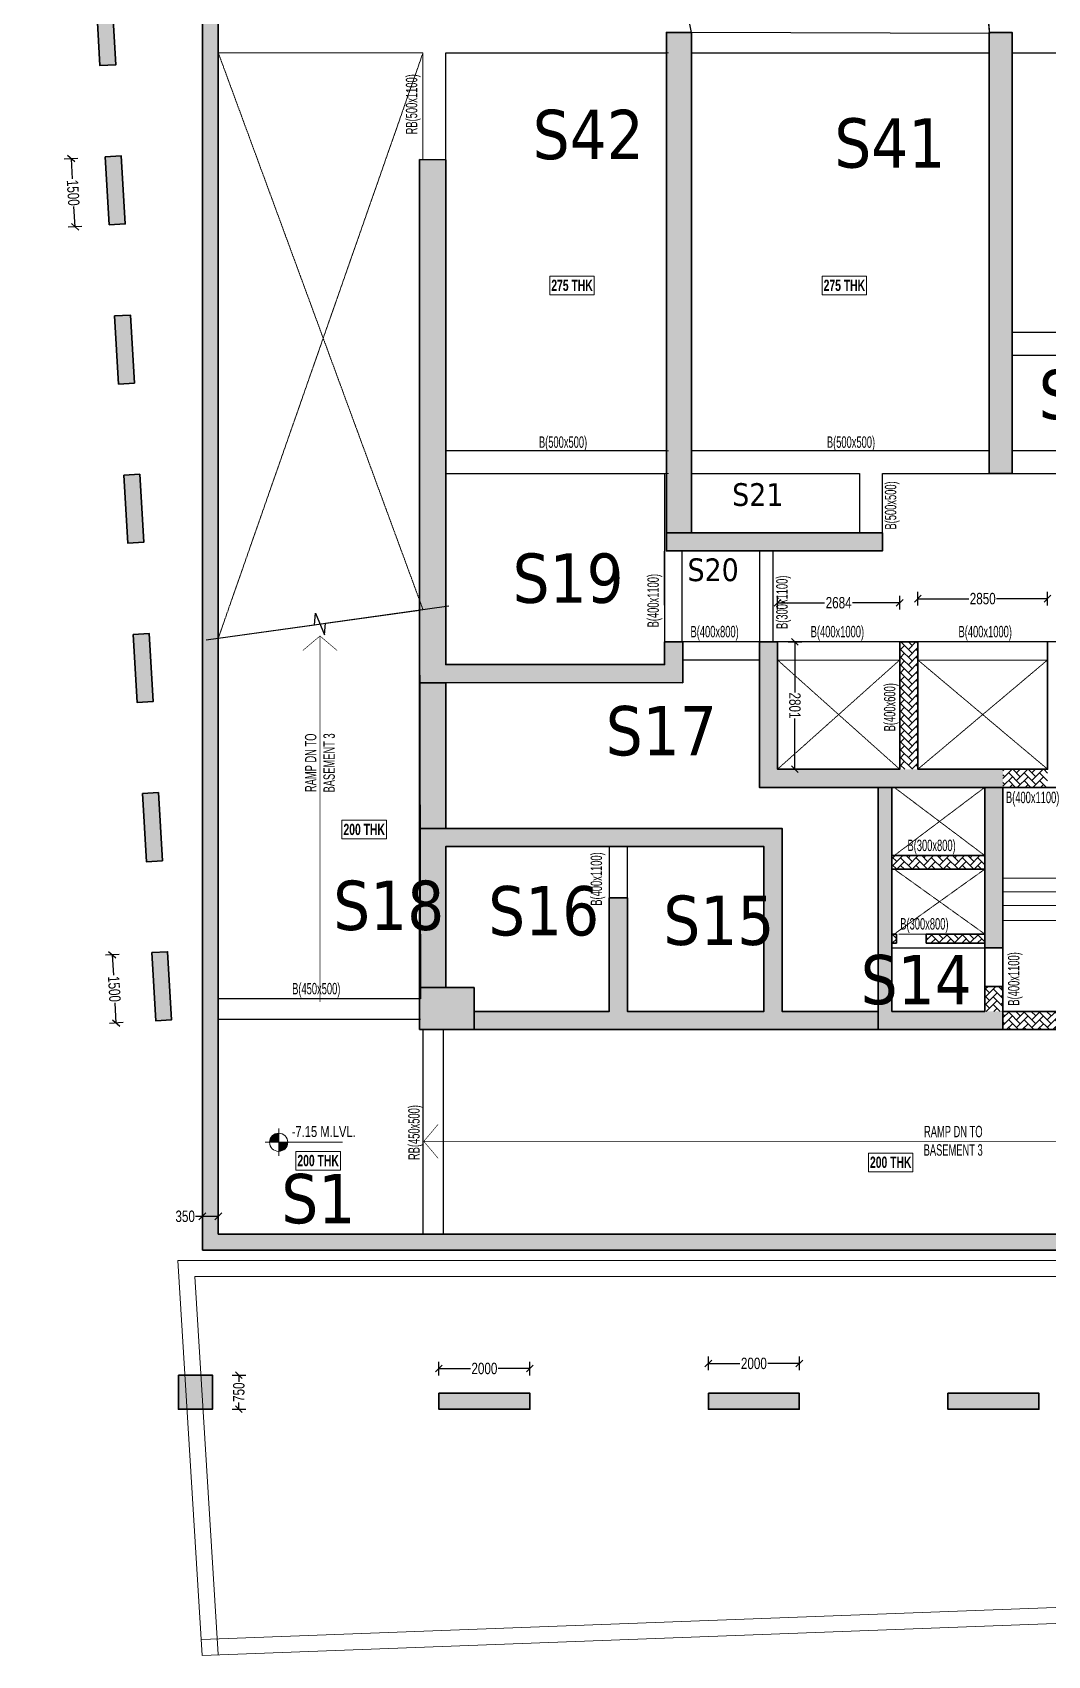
# Model space of a CAD drawing. Header units: millimetres. Extents: x -6 to 67277, y 15 to 62599.
# Drawn here: x -6 to 22309, y 15 to 35704 of the extents above; entities that cross this region are included whole.
import ezdxf

# ---------------------------------------------------------------- set-up
doc = ezdxf.new("R2010")
doc.units = ezdxf.units.MM
doc.linetypes.add('HIDDEN', pattern=[0.375, 0.25, -0.125])
doc.linetypes.add('HIDDEN2', pattern=[0.1875, 0.125, -0.0625])
for name, color, linetype, lineweight in [('A-ANNO-DIMS', 8, 'Continuous', 15), ('A-DETL-MISC', 35, 'Continuous', 15), ('A-FLOR-IDEN', 11, 'Continuous', 9), ('A-HIDD-ABVE', 8, 'HIDDEN', 20), ('A-HIDD-BELW', 8, 'HIDDEN2', 20), ('G-____-____-DIMS', 7, 'Continuous', 9), ('S-BEAM', 7, 'Continuous', 18), ('S-BEAM-IDEN', 2, 'Continuous', 9), ('S-COL HATCH', 9, 'Continuous', 0), ('S-COLS', 5, 'Continuous', 35)]:
    doc.layers.add(name, color=color, linetype=linetype, lineweight=lineweight)
doc.layers.add('changes', color=7, linetype='Continuous')
doc.styles.add('Dim.s & Anno.(Misc.)', font='ARIALN.TTF')
doc.styles.add('SOBHA', font='swisscl.ttf')
doc.styles.add('Swis721 LtCn BT', font='swisscl.ttf', dxfattribs={"width": 0.9, "height": 233.355162})
doc.styles.add('Swis721 LtCn BT_1', font='swisscl.ttf', dxfattribs={"height": 240})
doc.styles.add('Swis721 LtCn BT_B', font='', dxfattribs={"width": 0.9, "height": 246.918336})
doc.styles.get('Swis721 LtCn BT_B').set_extended_font_data('Swis721 LtCn BT', bold=True)
doc.dimstyles.new('A-GFC-100', dxfattribs={"dimscale": 100, "dimtxt": 1.75, "dimasz": 1.5, "dimexe": 1.5, "dimexo": 0, "dimgap": 1, "dimtad": 1, "dimdsep": 46, "dimtxsty": 'Dim.s & Anno.(Misc.)', "dimblk": 'ARCHTICK', "dimcen": 0, "dimdle": 1.5, "dimclrd": 256, "dimclre": 8, "dimclrt": 6, "dimazin": 2, "dimtfac": 1, "dimtix": 1, "dimtmove": 2, "dimatfit": 3, "dimfxl": 1, "dimtolj": 1, "dimlwd": -1, "dimlwe": 9, "dimarcsym": 0})
doc.dimstyles.new('S-100', dxfattribs={"dimscale": 100, "dimtxt": 2.5, "dimasz": 1.5, "dimexe": 1.5, "dimexo": 1.5, "dimgap": 0.1, "dimtad": 0, "dimdec": 0, "dimrnd": 0.0005, "dimzin": 0, "dimdsep": 46, "dimtxsty": 'SOBHA', "dimblk": 'OBLIQUE', "dimcen": 0.09, "dimclrd": 8, "dimclre": 8, "dimclrt": 6, "dimadec": 0, "dimazin": 0, "dimtfac": 1, "dimtdec": 0, "dimtofl": 0, "dimtmove": 0, "dimatfit": 3, "dimfxl": 1.5, "dimfxlon": 1, "dimtolj": 1, "dimtzin": 0, "dimlwd": -1, "dimlwe": -1, "dimarcsym": 0})
pattern_1 = [(45, (-31794446.85, 20735559.75), (0, 169.7056275), [360, -120]), (135, (-31794362, 20735644.6), (1e-14, 169.7056275), [360, -120])]

# ---------------------------------------------------------------- blocks, each defined once
blk = doc.blocks.new('_ARCHTICK')
at = {"color": 0, "linetype": 'ByBlock', "const_width": 0.15}
blk.add_lwpolyline([(-0.5, -0.5), (0.5, 0.5)], dxfattribs=at)
blk = doc.blocks.new('A$C31bf04c8')
at = {"layer": 'S-COL HATCH', "transparency": 33554687}
h = blk.add_hatch(color=256, dxfattribs=at)
h.dxf.hatch_style = 1
edge = h.paths.add_edge_path()
edge.add_line((-12645, -10575), (46760, -10575))
edge.add_line((46760, -10575), (50155, -10425))
edge.add_line((50155, -10425), (50155, 18362))
edge.add_arc((65983, 101151), 84288, 235.33184, 259.17631, ccw=False)
edge.add_arc((-8447, 268), 41200, 49.9962, 101.0852)
edge.add_line((-16368, 40699), (-15227, 21150))
edge.add_line((-15227, 21150), (-12645, 21150))
edge.add_line((-12645, 21150), (-12645, -10575))
edge = h.paths.add_edge_path(flags=16)
edge.add_line((-12295, -10225), (46752, -10225))
edge.add_line((46752, -10225), (49805, -10090))
edge.add_line((49805, -10090), (49805, 18073))
edge.add_arc((65983, 101151), 84638, 235.32076, 258.98032, ccw=False)
edge.add_arc((-8447, 268), 40850, 49.9733, 100.6568)
edge.add_line((-16001, 40413), (-14897, 21500))
edge.add_line((-14897, 21500), (-12295, 21500))
edge.add_line((-12295, 21500), (-12295, -10225))
h = blk.add_hatch(color=256, dxfattribs=at)
h.dxf.hatch_style = 1
h.paths.add_polyline_path([(-14983, 16966), (-14896, 15469), (-14547, 15489), (-14634, 16986)])
h = blk.add_hatch(color=256, dxfattribs=at)
h.dxf.hatch_style = 1
h.paths.add_polyline_path([(-14779, 13466), (-14692, 11969), (-14342, 11989), (-14430, 13486)])
h = blk.add_hatch(color=256, dxfattribs=at)
h.dxf.hatch_style = 1
h.paths.add_polyline_path([(-14575, 9966), (-14488, 8469), (-14138, 8489), (-14226, 9986)])
h = blk.add_hatch(color=256, dxfattribs=at)
h.dxf.hatch_style = 1
h.paths.add_polyline_path([(-14371, 6466), (-14283, 4969), (-13934, 4989), (-14021, 6486)])
h = blk.add_hatch(color=256, dxfattribs=at)
h.dxf.hatch_style = 1
h.paths.add_polyline_path([(-14166, 2964), (-14079, 1466), (-13730, 1486), (-13817, 2984)])
h = blk.add_hatch(color=256, dxfattribs=at)
h.dxf.hatch_style = 1
h.paths.add_polyline_path([(-13962, -536), (-13875, -2034), (-13525, -2014), (-13613, -516)])
h = blk.add_hatch(color=256, dxfattribs=at)
h.dxf.hatch_style = 1
h.paths.add_polyline_path([(-13758, -4034), (-13671, -5531), (-13321, -5511), (-13409, -4014)])
h = blk.add_hatch(color=256, dxfattribs=at)
h.dxf.hatch_style = 1
h.paths.add_polyline_path([(-5446, -14074), (-5446, -13724), (-7446, -13724), (-7446, -14074)])
h = blk.add_hatch(color=256, dxfattribs=at)
h.dxf.hatch_style = 1
h.paths.add_polyline_path([(478, -14074), (478, -13724), (-1522, -13724), (-1522, -14074)])
h = blk.add_hatch(color=256, dxfattribs=at)
h.dxf.hatch_style = 1
h.paths.add_polyline_path([(5745, -14074), (5745, -13724), (3745, -13724), (3745, -14074)])
at = {"layer": 'S-COLS', "elevation": 0}
blk.add_lwpolyline([(-12645, -10575), (46760, -10575), (50155, -10425), (50155, 18362, -0.104418), (18038, 31827, 0.226686), (-16368, 40699), (-15227, 21150), (-12645, 21150)], format="xyb", close=True, dxfattribs=at)
at = {"layer": 'S-COLS'}
blk.add_lwpolyline([(-12295, -10225), (46752, -10225), (49805, -10090), (49805, 18073, -0.103603), (17826, 31549, 0.224825), (-16001, 40413), (-14897, 21500), (-12295, 21500)], format="xyb", close=True, dxfattribs=at)
at = {"layer": 'S-COLS', "elevation": 0}
for points in [[(-14983, 16966), (-14634, 16986), (-14547, 15489), (-14896, 15469)], [(-14779, 13466), (-14430, 13486), (-14342, 11989), (-14692, 11969)], [(-14575, 9966), (-14226, 9986), (-14138, 8489), (-14488, 8469)], [(-14371, 6466), (-14021, 6486), (-13934, 4989), (-14283, 4969)], [(-14166, 2964), (-13817, 2984), (-13730, 1486), (-14079, 1466)], [(-13962, -536), (-13613, -516), (-13525, -2014), (-13875, -2034)], [(-13758, -4034), (-13409, -4014), (-13321, -5511), (-13671, -5531)], [(-7446, -13724), (-5446, -13724), (-5446, -14074), (-7446, -14074)], [(-1522, -13724), (478, -13724), (478, -14074), (-1522, -14074)], [(3745, -13724), (5745, -13724), (5745, -14074), (3745, -14074)]]:
    blk.add_lwpolyline(points, close=True, dxfattribs=at)
blk = doc.blocks.new('Spot Elevations - M_Spot Elevation - Target Filled-23738-FIRST FLOOR  FRAMING PLAN _NTA_')
at = {"layer": 'G-____-____-DIMS'}
h = blk.add_hatch(color=256, dxfattribs=at)
edge = h.paths.add_edge_path(flags=0)
edge.add_line((0, 0), (-2, 0))
edge.add_arc((0, 0), 2, 90, 180, ccw=False)
edge.add_line((0, 2), (0, 0))
h = blk.add_hatch(color=256, dxfattribs=at)
edge = h.paths.add_edge_path(flags=0)
edge.add_line((0, 0), (2, 0))
edge.add_arc((0, 0), 2, 270, 360, ccw=False)
edge.add_line((0, -2), (0, 0))
for p, q in [((-3, 0), (14, 0)), ((0, -3), (0, 3))]:
    blk.add_line(p, q, dxfattribs=at)
blk.add_circle((0, 0), 2, dxfattribs=at)
blk = doc.blocks.new('A$C0921b736')
at = {"layer": 'S-COL HATCH', "transparency": 33554687}
h = blk.add_hatch(color=256, dxfattribs=at)
h.dxf.hatch_style = 1
h.paths.add_polyline_path([(5425, 11675), (5425, 11275), (10175, 11275), (10175, 11675)])
h.paths.add_polyline_path([(5425, 11675), (5975, 11675), (5975, 22675), (5425, 22675)])
h = blk.add_hatch(color=256, dxfattribs=at)
h.dxf.hatch_style = 1
h.paths.add_polyline_path([(12525, 12975), (13025, 12975), (13025, 22675), (12525, 22675)])
h = blk.add_hatch(color=256, dxfattribs=at)
h.dxf.hatch_style = 1
h.paths.add_polyline_path([(5785, 8375), (5785, 9275), (5385, 9275), (5385, 8775), (575, 8775), (575, 19875), (0, 19879), (0, 8375)])
h = blk.add_hatch(color=256, dxfattribs=at)
h.dxf.hatch_style = 1
h.paths.add_polyline_path([(12825, 6075), (12825, 6475), (7871, 6475), (7871, 9275), (7471, 9275), (7471, 6075)])
at = {"layer": 'S-COL HATCH'}
h = blk.add_hatch(dxfattribs=at)
h.set_pattern_fill('AR-HBONE', color=256, scale=30)
h.set_pattern_definition(pattern_1)
h.paths.add_polyline_path([(10555, 6475), (10955, 6475), (10955, 9275), (10555, 9275)])
h = blk.add_hatch(dxfattribs=at)
h.set_pattern_fill('AR-HBONE', color=256, scale=30)
h.set_pattern_definition(pattern_1)
h.paths.add_polyline_path([(13805, 6475), (12825, 6475), (12825, 6075), (13805, 6075)])
at = {"layer": 'S-COL HATCH', "transparency": 33554687}
h = blk.add_hatch(color=256, dxfattribs=at)
h.dxf.hatch_style = 1
h.paths.add_polyline_path([(10385, 6075), (10085, 6075), (10085, 750), (10385, 750), (12825, 750), (12825, 1150), (10385, 1150), (10385, 2850), (10385, 2850), (10385, 2850)])
h = blk.add_hatch(color=256, dxfattribs=at)
h.dxf.hatch_style = 1
h.paths.add_polyline_path([(12825, 6075), (12425, 6075), (12425, 6075), (12425, 4575), (12425, 4575), (12425, 4275), (12425, 2550), (12825, 2550)])
h = blk.add_hatch(color=256, dxfattribs=at)
h.dxf.hatch_style = 1
h.paths.add_polyline_path([(7571, 4775), (7571, 1150), (4571, 1150), (4571, 3648), (4171, 3648), (4171, 1150), (1200, 1150), (1200, 750), (10085, 750), (10085, 1150), (7971, 1150), (7971, 5175), (0, 5175), (0, 1675), (575, 1675), (575, 4775)])
at = {"layer": 'S-COL HATCH'}
h = blk.add_hatch(dxfattribs=at)
h.set_pattern_fill('AR-HBONE', color=256, scale=30)
h.set_pattern_definition(pattern_1)
h.paths.add_polyline_path([(12425, 4575), (10385, 4575), (10385, 4275), (12425, 4275)])
h = blk.add_hatch(dxfattribs=at)
h.set_pattern_fill('AR-HBONE', color=256, scale=30)
h.set_pattern_definition(pattern_1)
h.paths.add_polyline_path([(10485, 2850), (10385, 2850), (10385, 2650), (10485, 2650)])
h = blk.add_hatch(dxfattribs=at)
h.set_pattern_fill('AR-HBONE', color=256, scale=30)
h.set_pattern_definition(pattern_1)
h.paths.add_polyline_path([(11135, 2850), (11135, 2650), (12425, 2650), (12425, 2850)])
at = {"layer": 'S-COL HATCH', "transparency": 33554687}
h = blk.add_hatch(color=256, dxfattribs=at)
h.dxf.hatch_style = 1
h.paths.add_polyline_path([(0, 1675), (0, 750), (1200, 750), (1200, 1675)])
at = {"layer": 'S-COL HATCH'}
h = blk.add_hatch(dxfattribs=at)
h.set_pattern_fill('AR-HBONE', color=256, scale=30)
h.set_pattern_definition(pattern_1)
h.paths.add_polyline_path([(12825, 1700), (12425, 1700), (12425, 1150), (12825, 1150)])
h = blk.add_hatch(dxfattribs=at)
h.set_pattern_fill('AR-HBONE', color=256, scale=30)
h.set_pattern_definition(pattern_1)
h.paths.add_polyline_path([(12825, 1150), (20425, 1150), (20425, 750), (12825, 750)])
at = {"layer": 'S-COLS'}
for p, q in [((12425, 2550), (12825, 2550)), ((12425, 1700), (12825, 1700))]:
    blk.add_line(p, q, dxfattribs=at)
for points in [[(5425, 11675), (5425, 22675), (5975, 22675), (5975, 11675), (5425, 11675)], [(18625, 6075), (7471, 6075), (7471, 9275), (7871, 9275), (7871, 6475), (10555, 6475), (10555, 9275)], [(10555, 9275), (10955, 9275)], [(10955, 9275), (10955, 6475), (13805, 6475), (13805, 9275)], [(10085, 6075), (10085, 750), (10385, 750)], [(10385, 1150), (10385, 6075)], [(12425, 6075), (12425, 1150)], [(12425, 750), (12825, 750), (12825, 6075)], [(0, 5175), (0, 1675), (575, 1675), (575, 4775), (7571, 4775), (7571, 1150), (4571, 1150), (4571, 3648), (4171, 3648), (4171, 1150), (1200, 1150), (1200, 750), (10085, 750)], [(10085, 1150), (7971, 1150), (7971, 5175), (25, 5175)], [(10485, 2850), (10385, 2850)], [(10385, 2650), (10485, 2650)], [(10485, 2650), (10485, 2850)], [(11135, 2850), (11135, 2650)], [(12425, 2850), (11135, 2850)], [(11135, 2650), (12425, 2650)], [(12425, 1150), (10385, 1150)], [(20425, 1150), (12825, 1150), (12825, 750), (23125, 750)], [(10385, 750), (12425, 750)]]:
    blk.add_lwpolyline(points, dxfattribs=at)
at = {"layer": 'S-COLS', "elevation": 0}
for points in [[(12525, 12975), (13025, 12975), (13025, 22675), (12525, 22675)], [(10175, 11675), (5425, 11675), (5425, 11275), (10175, 11275)], [(0, 750), (1200, 750), (1200, 1675), (0, 1675)]]:
    blk.add_lwpolyline(points, close=True, dxfattribs=at)
at = {"layer": 'S-COLS'}
for points in [[(0, 8379), (5785, 8375), (5785, 9275), (5385, 9275), (5385, 8775), (575, 8775), (575, 19875), (0, 19879)], [(12425, 4575), (10385, 4575), (10385, 4275), (12425, 4275)]]:
    blk.add_lwpolyline(points, close=True, dxfattribs=at)
blk = doc.blocks.new('_OBLIQUE')
at = {"color": 0, "linetype": 'ByBlock'}
blk.add_line((-0.5, -0.5), (0.5, 0.5), dxfattribs=at)
blk = doc.blocks.new('*D30')
at = {"layer": 'changes', "color": 8, "transparency": 16777216}
for p, q in [((3729, 9672), (3579, 9672)), ((3729, 9522), (3729, 9822)), ((4079, 9672), (3729, 9672)), ((4079, 9522), (4079, 9822))]:
    blk.add_line(p, q, dxfattribs=at)
at = {"layer": 'Defpoints', "color": 0, "transparency": 16777216}
for p in [(3729, 9672), (3729, 9280, 0), (4079, 9280)]:
    blk.add_point(p, dxfattribs=at)
at = {"layer": 'changes', "color": 8, "transparency": 16777216, "xscale": 150, "yscale": 150, "zscale": 150, "rotation": 180}
blk.add_blockref('_OBLIQUE', (3729, 9672), dxfattribs=at)
at = {"layer": 'changes', "color": 8, "transparency": 16777216, "xscale": 150, "yscale": 150, "zscale": 150}
blk.add_blockref('_OBLIQUE', (4079, 9672), dxfattribs=at)
at = {"layer": 'changes', "color": 6, "transparency": 16777216, "insert": (3351, 9672), "char_height": 250, "attachment_point": 5, "style": 'SOBHA'}
blk.add_mtext('\\A1;350', dxfattribs=at)
blk = doc.blocks.new('*D31')
at = {"layer": 'changes', "color": 8, "transparency": 16777216}
for p, q in [((16374, 23014), (16374, 23314)), ((19059, 23014), (19059, 23314)), ((16374, 23164), (17409, 23164)), ((19059, 23164), (18024, 23164))]:
    blk.add_line(p, q, dxfattribs=at)
at = {"layer": 'Defpoints', "color": 0, "transparency": 16777216}
for p in [(19059, 23164), (16374, 21905), (19059, 21905)]:
    blk.add_point(p, dxfattribs=at)
at = {"layer": 'changes', "color": 8, "transparency": 16777216, "xscale": 150, "yscale": 150, "zscale": 150, "rotation": 180}
blk.add_blockref('_OBLIQUE', (16374, 23164), dxfattribs=at)
at = {"layer": 'changes', "color": 8, "transparency": 16777216, "xscale": 150, "yscale": 150, "zscale": 150}
blk.add_blockref('_OBLIQUE', (19059, 23164), dxfattribs=at)
at = {"layer": 'changes', "color": 6, "transparency": 16777216, "insert": (17717, 23164), "char_height": 250, "attachment_point": 5, "style": 'SOBHA'}
blk.add_mtext('\\A1;2684', dxfattribs=at)
blk = doc.blocks.new('*D32')
at = {"layer": 'changes', "color": 8, "transparency": 16777216}
for p, q in [((19459, 23104), (19459, 23404)), ((19459, 23254), (20577, 23254)), ((22309, 23254), (21190, 23254)), ((22309, 23104), (22309, 23404))]:
    blk.add_line(p, q, dxfattribs=at)
at = {"layer": 'Defpoints', "color": 0, "transparency": 16777216}
for p in [(22309, 23254), (19459, 21905), (22309, 21905)]:
    blk.add_point(p, dxfattribs=at)
at = {"layer": 'changes', "color": 8, "transparency": 16777216, "xscale": 150, "yscale": 150, "zscale": 150, "rotation": 180}
blk.add_blockref('_OBLIQUE', (19459, 23254), dxfattribs=at)
at = {"layer": 'changes', "color": 8, "transparency": 16777216, "xscale": 150, "yscale": 150, "zscale": 150}
blk.add_blockref('_OBLIQUE', (22309, 23254), dxfattribs=at)
at = {"layer": 'changes', "color": 6, "transparency": 16777216, "insert": (20884, 23254), "char_height": 250, "attachment_point": 5, "style": 'SOBHA'}
blk.add_mtext('\\A1;2850', dxfattribs=at)
blk = doc.blocks.new('*D34')
at = {"layer": 'changes', "color": 8, "transparency": 16777216}
for p, q in [((16604, 22305), (16904, 22305)), ((16754, 22305), (16754, 21189)), ((16754, 19504), (16754, 20620)), ((16604, 19504), (16904, 19504))]:
    blk.add_line(p, q, dxfattribs=at)
at = {"layer": 'Defpoints', "color": 0, "transparency": 16777216}
for p in [(16374, 22305), (16754, 22305), (16374, 19504)]:
    blk.add_point(p, dxfattribs=at)
at = {"layer": 'changes', "color": 8, "transparency": 16777216, "xscale": 150, "yscale": 150, "zscale": 150}
for p, rotation in [((16754, 22305), 90.00008141731024), ((16754, 19504), 270.0000814173102)]:
    blk.add_blockref('_OBLIQUE', p, dxfattribs=dict(at, rotation=rotation))
at = {"layer": 'changes', "color": 6, "transparency": 16777216, "insert": (16754, 20905), "char_height": 250, "attachment_point": 5, "rotation": 270.0001, "style": 'SOBHA'}
blk.add_mtext('\\A1;2801', dxfattribs=at)
blk = doc.blocks.new('*D35')
at = {"layer": 'changes', "color": 8, "transparency": 16777216}
for p, q in [((4381, 6181), (4681, 6181)), ((4531, 6181), (4531, 6034)), ((4381, 5431), (4681, 5431)), ((4531, 5431), (4531, 5579))]:
    blk.add_line(p, q, dxfattribs=at)
at = {"layer": 'Defpoints', "color": 0, "transparency": 16777216}
for p in [(3952, 6181, 0), (3952, 5431, 0), (4531, 5431)]:
    blk.add_point(p, dxfattribs=at)
at = {"layer": 'changes', "color": 8, "transparency": 16777216, "xscale": 150, "yscale": 150, "zscale": 150}
for p, rotation in [((4531, 6181), 90), ((4531, 5431), 270)]:
    blk.add_blockref('_OBLIQUE', p, dxfattribs=dict(at, rotation=rotation))
at = {"layer": 'changes', "color": 6, "transparency": 16777216, "insert": (4531, 5806), "char_height": 250, "attachment_point": 5, "rotation": 90, "style": 'SOBHA'}
blk.add_mtext('\\A1;750', dxfattribs=at)
blk = doc.blocks.new('*D36')
at = {"layer": 'changes', "color": 8, "transparency": 16777216}
for p, q in [((8929, 6176), (8929, 6476)), ((10929, 6176), (10929, 6476)), ((8929, 6326), (9622, 6326)), ((10929, 6326), (10235, 6326))]:
    blk.add_line(p, q, dxfattribs=at)
at = {"layer": 'Defpoints', "color": 0, "transparency": 16777216}
for p in [(10929, 6326), (8929, 5781), (10929, 5781)]:
    blk.add_point(p, dxfattribs=at)
at = {"layer": 'changes', "color": 8, "transparency": 16777216, "xscale": 150, "yscale": 150, "zscale": 150, "rotation": 180}
blk.add_blockref('_OBLIQUE', (8929, 6326), dxfattribs=at)
at = {"layer": 'changes', "color": 8, "transparency": 16777216, "xscale": 150, "yscale": 150, "zscale": 150}
blk.add_blockref('_OBLIQUE', (10929, 6326), dxfattribs=at)
at = {"layer": 'changes', "color": 6, "transparency": 16777216, "insert": (9929, 6326), "char_height": 250, "attachment_point": 5, "style": 'SOBHA'}
blk.add_mtext('\\A1;2000', dxfattribs=at)
blk = doc.blocks.new('*D37')
at = {"layer": 'changes', "color": 8, "transparency": 16777216}
for p, q in [((14853, 6288), (14853, 6588)), ((14853, 6438), (15546, 6438)), ((16853, 6438), (16159, 6438)), ((16853, 6288), (16853, 6588))]:
    blk.add_line(p, q, dxfattribs=at)
at = {"layer": 'Defpoints', "color": 0, "transparency": 16777216}
for p in [(16853, 6438), (14853, 5781, 0), (16853, 5781, 0)]:
    blk.add_point(p, dxfattribs=at)
at = {"layer": 'changes', "color": 8, "transparency": 16777216, "xscale": 150, "yscale": 150, "zscale": 150, "rotation": 180}
blk.add_blockref('_OBLIQUE', (14853, 6438), dxfattribs=at)
at = {"layer": 'changes', "color": 8, "transparency": 16777216, "xscale": 150, "yscale": 150, "zscale": 150}
blk.add_blockref('_OBLIQUE', (16853, 6438), dxfattribs=at)
at = {"layer": 'changes', "color": 6, "transparency": 16777216, "insert": (15853, 6438), "char_height": 250, "attachment_point": 5, "style": 'SOBHA'}
blk.add_mtext('\\A1;2000', dxfattribs=at)
blk = doc.blocks.new('*D40')
at = {"layer": 'changes', "color": 8, "transparency": 16777216}
for p, q in [((1898, 15429), (1598, 15412)), ((1748, 15421), (1774, 14975)), ((1835, 13923), (1809, 14369)), ((1985, 13932), (1685, 13914))]:
    blk.add_line(p, q, dxfattribs=at)
at = {"layer": 'Defpoints', "color": 0, "transparency": 16777216}
for p in [(1748, 15421), (2616, 15471, 0), (2704, 13974, 0)]:
    blk.add_point(p, dxfattribs=at)
at = {"layer": 'changes', "color": 8, "transparency": 16777216, "xscale": 150, "yscale": 150, "zscale": 150}
for p, rotation in [((1748, 15421), 93.33900046714079), ((1835, 13923), 273.3390004671408)]:
    blk.add_blockref('_OBLIQUE', p, dxfattribs=dict(at, rotation=rotation))
at = {"layer": 'changes', "color": 6, "transparency": 16777216, "insert": (1792, 14672), "char_height": 250, "attachment_point": 5, "rotation": 273.339, "style": 'SOBHA'}
blk.add_mtext('\\A1;1500', dxfattribs=at)
blk = doc.blocks.new('*D41')
at = {"layer": 'changes', "color": 8, "transparency": 16777216}
for p, q in [((993, 32936), (694, 32919)), ((844, 32927), (870, 32482)), ((931, 31430), (905, 31875)), ((1081, 31439), (781, 31421))]:
    blk.add_line(p, q, dxfattribs=at)
at = {"layer": 'Defpoints', "color": 0, "transparency": 16777216}
for p in [(1595, 32971, 0), (931, 31430), (1683, 31474, 0)]:
    blk.add_point(p, dxfattribs=at)
at = {"layer": 'changes', "color": 8, "transparency": 16777216, "xscale": 150, "yscale": 150, "zscale": 150}
for p, rotation in [((844, 32927), 93.33900038658074), ((931, 31430), 273.3390003865807)]:
    blk.add_blockref('_OBLIQUE', p, dxfattribs=dict(at, rotation=rotation))
at = {"layer": 'changes', "color": 6, "transparency": 16777216, "insert": (887, 32179), "char_height": 250, "attachment_point": 5, "rotation": 273.339, "style": 'SOBHA'}
blk.add_mtext('\\A1;1500', dxfattribs=at)
blk = doc.blocks.new('A$C40398dd4')
at = {"layer": 'A-ANNO-DIMS', "ltscale": 500, "elevation": 0}
blk.add_lwpolyline([(5810, 1000), (6600, 1000), (6600, 1565)], dxfattribs=at)
at = {"layer": 'A-DETL-MISC'}
for p, q in [((2300, 4925), (2300, 2925)), ((2600, 4925), (2600, 2925)), ((2900, 4925), (2900, 2925)), ((3200, 4925), (3200, 2925)), ((3500, 4925), (3500, 2925)), ((3800, 4925), (3800, 2925)), ((4100, 4925), (4100, 2925)), ((4400, 4925), (4400, 2925)), ((4700, 4925), (4700, 2925)), ((5000, 4925), (5000, 2925)), ((5300, 4925), (5300, 2925)), ((2300, 0), (2300, 2000)), ((2600, 0), (2600, 2000)), ((2900, 0), (2900, 2000)), ((3200, 0), (3200, 2000)), ((3500, 0), (3500, 2000)), ((3800, 0), (3800, 2000)), ((4100, 0), (4100, 2000)), ((4400, 0), (4400, 2000)), ((4700, 0), (4700, 2000)), ((5000, 0), (5000, 2000)), ((5300, 0), (5300, 2000))]:
    blk.add_line(p, q, dxfattribs=at)
for points in [[(2000, 2925), (0, 2925)], [(5600, 2925), (7600, 2925)], [(2000, 2625), (0, 2625)], [(5600, 2625), (7600, 2625)], [(2000, 2325), (0, 2325)], [(5600, 2325), (7600, 2325)]]:
    blk.add_lwpolyline(points, dxfattribs=at)
blk.add_lwpolyline([(5600, 2925), (5600, 2000), (2000, 2000), (2000, 2925)], close=True, dxfattribs=at)
at = {"layer": 'A-DETL-MISC', "elevation": 0}
for points in [[(2000, 2000), (0, 2000)], [(5600, 2000), (7600, 2000)]]:
    blk.add_lwpolyline(points, dxfattribs=at)
at = {"layer": 'A-ANNO-DIMS', "ltscale": 500}
for points in [[(1688, 3925), (5510, 3925)], [(6600, 1565), (6600, 3126)], [(1988, 1000), (5810, 1000)]]:
    blk.add_leader(points, dimstyle='A-GFC-100', override={"dimasz": 2, "dimtad": 0, "dimfxl": 0.18, "dimarcsym": 1}, dxfattribs=at)

msp = doc.modelspace()

# ---------------------------------------------------------------- hatches: boundary and pattern name
at = {"layer": 'S-COL HATCH', "transparency": 33554687}
h = msp.add_hatch(color=256, dxfattribs=at)
h.dxf.hatch_style = 1
h.paths.add_polyline_path([(9078.7, 21404.1), (8503.7, 21404.1), (8503.7, 18204.1), (9078.7, 18204.1)])
h = msp.add_hatch(color=256, dxfattribs=at)
h.dxf.hatch_style = 1
h.paths.add_polyline_path([(3951.6, 5431.2), (3951.6, 6181.2), (3201.6, 6181.2), (3201.6, 5431.2)])

# ---------------------------------------------------------------- linework, layer by layer
at = {"elevation": 0}
msp.add_lwpolyline([(3809.9, 22348.4), (6190.6, 22681.3), (6217.9, 22937.6), (6410.9, 22459.7), (6438.2, 22716), (9148.5, 23095)], dxfattribs=at)
at = {"layer": 'A-FLOR-IDEN', "color": 8, "elevation": 0, "flags": 128}
for points in [[(11366.6, 30345.6), (11366.6, 29933.8), (12344.1, 29933.8), (12344.1, 30345.6)], [(17353.6, 30345.6), (17353.6, 29933.8), (18331.1, 29933.8), (18331.1, 30345.6)], [(7775.3, 18381.8), (7775.3, 17970), (6797.8, 17970), (6797.8, 18381.8)], [(6762.4, 11100.4), (6762.4, 10688.6), (5784.9, 10688.6), (5784.9, 11100.4)], [(19350.1, 11063.6), (19350.1, 10651.8), (18372.6, 10651.8), (18372.6, 11063.6)]]:
    msp.add_lwpolyline(points, close=True, dxfattribs=at)
at = {"layer": 'A-HIDD-ABVE', "linetype": 'HIDDEN'}
for p, q in [((4079.2, 35255.2, 0), (8578.7, 23015.3, 0)), ((4079.2, 22386.1, 0), (8578.7, 35255.2, 0)), ((16374.4, 21905.2, 0), (19058.7, 19505.2, 0)), ((16374.4, 19505.2, 0), (19058.7, 21905.2, 0)), ((19458.7, 21905.2, 0), (22308.7, 19505.2, 0)), ((19458.7, 19505.2, 0), (22308.7, 21905.2, 0)), ((18938.8, 19105.2, 0), (20928.7, 17605.3, 0)), ((18938.8, 17605.3, 0), (20928.7, 19105.2, 0)), ((18938.8, 17305.2, 0), (20928.7, 15880.1, 0)), ((18938.8, 15880, 0), (20928.7, 17305.2, 0))]:
    msp.add_line(p, q, dxfattribs=at)
at = {"layer": 'A-HIDD-BELW', "color": 4, "linetype": 'ByBlock', "ltscale": 500}
for p, q in [((43328.5, 8700.4, 0), (3189.2, 8700.4, 0)), ((3189.2, 8700.4, 0), (3726.4, 15.2, 0)), ((42978.5, 8350.4, 0), (3561.5, 8350.4, 0)), ((3561.5, 8350.4, 0), (4075.7, 36.8, 0)), ((3713.2, 365, 0), (29342.9, 1332.3, 0)), ((3726.4, 15.2, 0), (29409.2, 984.6, 0))]:
    msp.add_line(p, q, dxfattribs=at)
at = {"layer": 'changes', "color": 1, "elevation": 0}
for points in [[(13233.1, 41855.2), (20473.7, 41855.2), (21029.7, 35682.8), (14478.7, 35705.2)], [(9078.7, 35255.2), (13928.7, 35255.2), (13928.7, 26505.2), (9078.7, 26505.2)], [(14478.7, 35255.2), (21028.7, 35255.2), (21028.7, 26505.2), (14478.7, 26505.2)], [(21528.7, 35255.2), (28078.7, 35255.2), (28078.7, 27365.2), (26048.7, 27364.1), (26048.7, 26305.2), (24728.7, 26305.2), (24728.7, 29104.1), (21528.7, 29105.2)], [(21528.7, 28605.2), (24328.7, 28605.2), (24328.7, 26505.2), (21528.7, 26505.2)], [(9078.7, 26005.2), (13888.7, 26005.2), (13888.7, 21804.1), (9078.7, 21804.1)], [(14478.7, 26005.2), (18178.7, 26005.2), (18178.7, 24705.3), (14478.7, 24705.3)], [(18678.7, 26005.2), (26048.7, 26005.2), (26048.7, 24304.1), (31578.7, 24305.2), (31578.7, 22305.2), (16274.4, 22305.2), (16274.4, 24305.2), (18678.7, 24305.2)], [(14278.7, 24304.1), (15974.4, 24304.1), (15974.4, 22305.2), (14278.7, 22305.2)], [(4079.2, 22386.1), (8503.8, 23004.8), (8524.4, 14455.2), (4078.7, 14455.2)], [(16474.4, 14178.9), (18588.8, 14178.9), (18588.8, 19104.1), (15974.4, 19104.1), (15974.4, 21905.2), (14288.8, 21905.2), (14288.8, 21404.1), (9078.7, 21404.1), (9078.7, 18204.1), (16474.4, 18204.1)], [(9078.7, 17804.1), (12674.4, 17804.1), (12674.4, 14178.8), (9703.7, 14178.8), (9703.7, 14703.7), (9078.7, 14703.7)], [(13074.4, 17804.1), (16074.4, 17804.1), (16074.4, 14178.8), (13074.4, 14178.8)], [(18888.8, 15580), (20928.7, 15580), (20928.7, 14178.9), (18888.8, 14178.9)], [(4079.2, 14005.2), (8503.7, 14005.2), (8503.7, 13778.9), (8578.7, 13778.9), (8578.7, 9280), (4079.2, 9280)], [(9028.7, 13780), (31578.7, 13780), (31578.7, 9280), (9028.7, 9280)]]:
    msp.add_lwpolyline(points, close=True, dxfattribs=at)
at = {"layer": 'S-BEAM', "linetype": 'HIDDEN'}
for p, q in [((20473.7, 41855.2, 0), (21029.7, 35682.8, 0)), ((9078.7, 32905.2, 0), (9078.7, 35255.2, 0)), ((9078.7, 35255.2, 0), (13978.7, 35255.2, 0)), ((9848.7, 35255.2, 0), (10378.2, 35255.2, 0)), ((14478.7, 35255.2, 0), (21028.7, 35255.2, 0)), ((28078.7, 35255.2, 0), (21528.7, 35255.2, 0)), ((24378.7, 29105.2, 0), (21528.7, 29105.2, 0)), ((24378.7, 28605.2, 0), (21528.7, 28605.2, 0)), ((9078.7, 26505.2, 0), (13978.7, 26505.2, 0)), ((14478.7, 26505.2, 0), (21028.7, 26505.2, 0)), ((21528.7, 26505.2, 0), (24328.7, 26505.2, 0)), ((9078.7, 26005.2, 0), (13978.7, 26005.2, 0)), ((14478.7, 26005.2, 0), (18178.7, 26005.2, 0)), ((18178.7, 24705.3, 0), (18178.7, 26005.2, 0)), ((18678.7, 26005.2, 0), (26348.7, 26005.2, 0)), ((18678.7, 24705.3, 0), (18678.7, 26005.2, 0)), ((13878.7, 24305.2, 0), (13888.7, 22305.2, 0)), ((14278.7, 24305.2, 0), (14278.7, 22305.2, 0)), ((15974.4, 22305.2, 0), (15974.4, 24305.2, 0)), ((16274.4, 22305.2, 0), (16274.4, 24305.2, 0)), ((14278.7, 22305.2, 0), (15974.4, 22305.2, 0)), ((16374.4, 22305.2, 0), (19058.7, 22305.2, 0)), ((19458.7, 22305.2, 0), (22308.7, 22305.2, 0)), ((14278.7, 21905.2, 0), (15974.4, 21905.2, 0)), ((12674.4, 16677.9, 0), (12674.4, 17805.2, 0)), ((13074.4, 16677.9, 0), (13074.4, 17805.2, 0)), ((18938.8, 15580, 0), (20928.7, 15580, 0)), ((8524.4, 14455.2, 0), (4078.7, 14455.2, 0)), ((8529, 14005.2), (4078.7, 14005.2, 0)), ((8578.7, 13780), (8578.7, 9280)), ((9028.7, 13780), (9028.7, 9280))]:
    msp.add_line(p, q, dxfattribs=at)
at = {"layer": 'S-BEAM'}
for p, q in [((4079.2, 35255.2, 0), (8578.7, 35255.2, 0)), ((8578.7, 32905.2, 0), (8578.7, 35255.2)), ((16374.4, 21905.2, 0), (19058.7, 21905.2, 0)), ((19458.7, 21905.2, 0), (22308.7, 21905.2, 0)), ((19038.8, 15880, 0), (19688.8, 15880, 0))]:
    msp.add_line(p, q, dxfattribs=at)
at = {"layer": 'S-BEAM', "const_width": 12.5, "elevation": 0}
for points in [[(6689.4, 22116.9), (6314.4, 22433.2), (5939.4, 22116.9)], [(6314.4, 14387.7), (6314.4, 22433.2)], [(8912.9, 10946.8), (8596.6, 11321.8), (8912.9, 11696.8)], [(32028.7, 11321.8), (8596.6, 11321.8)]]:
    msp.add_lwpolyline(points, dxfattribs=at)
at = {"layer": 'S-COLS', "elevation": 0}
for points in [[(9078.7, 21404.1), (8503.7, 21404.1), (8503.7, 18204.1), (9078.7, 18204.1)], [(3201.6, 6181.2), (3951.6, 6181.2), (3951.6, 5431.2), (3201.6, 5431.2)]]:
    msp.add_lwpolyline(points, close=True, dxfattribs=at)

# ---------------------------------------------------------------- block references
at = {"layer": 'A-HIDD-BELW', "color": 3}
msp.add_blockref('A$C31bf04c8', (16374.4, 19505.2, 0), dxfattribs=at)
at = {"layer": 'changes'}
msp.add_blockref('A$C0921b736', (8503.7, 13028.9, 0), dxfattribs=at)
at = {"layer": 'G-____-____-DIMS', "xscale": 99.99999999999991, "yscale": 99.99999999999991, "zscale": 99.99999999999991}
msp.add_blockref('Spot Elevations - M_Spot Elevation - Target Filled-23738-FIRST FLOOR  FRAMING PLAN _NTA_', (5406.9, 11301), dxfattribs=at)
at = {"layer": 'S-BEAM-IDEN'}
msp.add_blockref('A$C40398dd4', (21328.7, 14180, 0), dxfattribs=at)

# ---------------------------------------------------------------- texts
at = {"layer": 'A-FLOR-IDEN', "color": 1, "char_height": 246.92, "width": 1155, "attachment_point": 2, "line_spacing_factor": 0.964267, "style": 'Swis721 LtCn BT_B'}
for s, insert in [('275 THK', (11855.3, 30267.6, 0)), ('275 THK', (17842.3, 30267.6, 0)), ('200 THK', (7286.5, 18303.8, 0)), ('200 THK', (6273.7, 11022.4, 0)), ('200 THK', (18861.3, 10985.6, 0))]:
    msp.add_mtext(s, dxfattribs=dict(at, insert=insert))
at = {"layer": 'changes', "attachment_point": 1, "style": 'Dim.s & Anno.(Misc.)'}
for s, insert, char_height in [('{\\fTahoma|b0|i0|c0|p34;S42}', (10991.6, 34003.4), 1084.701), ('{\\fTahoma|b0|i0|c0|p34;S41}', (17622.1, 33817.5), 1084.701), ('{\\fTahoma|b0|i0|c0|p34;S39}', (22114.8, 28287.7), 1084.701), ('{\\fTahoma|b0|i0|c0|p34;S21}', (15376.8, 25793.6, 0), 500), ('{\\fTahoma|b0|i0|c0|p34;S19}', (10549, 24247.8), 1084.701), ('{\\fTahoma|b0|i0|c0|p34;S20}', (14395.4, 24139.9), 500), ('{\\fTahoma|b0|i0|c0|p34;S17}', (12598, 20894.4), 1084.701), ('{\\fTahoma|b0|i0|c0|p34;S18}', (6605.3, 17053.4), 1084.701), ('{\\fTahoma|b0|i0|c0|p34;S16}', (10012.6, 16935.2), 1084.701), ('{\\fTahoma|b0|i0|c0|p34;S15}', (13862.8, 16725.7), 1084.701), ('{\\fTahoma|b0|i0|c0|p34;S14}', (18202.4, 15421.2, 0), 1084.701), ('{\\fTahoma|b0|i0|c0|p34;S1}', (5464.6, 10605.4), 1084.701)]:
    msp.add_mtext_dynamic_manual_height_columns(s, width=6038.664, gutter_width=5423.5, heights=[1159.3], dxfattribs=dict(at, insert=insert, char_height=char_height))
at = {"layer": 'G-____-____-DIMS', "insert": (5692.3, 11656.7), "char_height": 240, "width": 1683.881, "attachment_point": 1, "line_spacing_factor": 0.970126, "style": 'Swis721 LtCn BT_1'}
msp.add_mtext('-7.15 M.LVL.', dxfattribs=at)
at = {"layer": 'S-BEAM-IDEN', "style": 'Swis721 LtCn BT', "width": 0.8}
for s, rotation, p in [('RB(500x1100)', 90, (8453.2, 33464, 0)), ('B(500x500)', 360, (11128, 26571.9, 0)), ('B(500x500)', 360, (17458, 26571.9, 0)), ('B(500x500)', 90, (18983.9, 24773.9, 0)), ('B(400x1100)', 90, (13763.2, 22623.2, 0)), ('B(300x1100)', 90, (16595.4, 22587.8, 0)), ('B(400x800)', 360, (14460.4, 22404.6, 0)), ('B(400x1000)', 360, (17102.1, 22404.6, 0)), ('B(400x1000)', 360, (20352.1, 22404.6, 0)), ('B(400x600)', 90, (18963.4, 20336.7, 0)), ('RAMP DN TO', 90, (6235, 19001.5, 0)), ('BASEMENT 3', 90, (6639.9, 18993.3, 0)), ('B(400x1100)', 360, (21395.1, 18759.3)), ('B(300x800)', 360, (19229.9, 17704.7, 0)), ('B(400x1100)', 90, (12514.8, 16503.3)), ('B(300x800)', 360, (19071.9, 15979.4, 0)), ('B(400x1100)', 90, (21689.9, 14306.1)), ('B(450x500)', 360, (5703.4, 14554.3, 0)), ('RB(450x500)', 90, (8505.6, 10910.8))]:
    msp.add_text(s, height=250, rotation=rotation, dxfattribs=at).set_placement(p)
for s, p in [('RAMP DN TO', (19593.8, 11411.8, 0)), ('BASEMENT 3', (19585.6, 11006.9, 0))]:
    msp.add_text(s, height=250, dxfattribs=at).set_placement(p)

# ---------------------------------------------------------------- dimensions: what is measured, and where the dimension line sits
at = {"layer": 'changes'}
for p1, p2, distance, picture, middle in [((1595.3, 32971.3, 0), (1682.6, 31473.8, 0), -753, '*D41', (887.2, 32178.7)), ((16374.4, 21905.2, 0), (19058.7, 21905.2, 0), 1259.1, '*D31', (17716.6, 23164.4)), ((19458.7, 21905.2, 0), (22308.7, 21905.2, 0), 1349, '*D32', (20883.7, 23254.3)), ((16374.4, 19504.1, 0), (16374.4, 22305.2, 0), -379.8, '*D34', (16754.2, 20904.7)), ((2703.6, 13973.8, 0), (2616.3, 15471.3, 0), 869.9, '*D40', (1791.5, 14671.9)), ((4079.2, 9280, 0), (3729.2, 9280, 0), -391.5, '*D30', (3350.6, 9671.5)), ((8928.7, 5781.2, 0), (10928.7, 5781.2, 0), 544.6, '*D36', (9928.7, 6325.8)), ((14852.8, 5781.2, 0), (16852.8, 5781.2, 0), 656.8, '*D37', (15852.8, 6438)), ((3951.6, 6181.2, 0), (3951.6, 5431.2, 0), 579.1, '*D35', (4530.7, 5806.2))]:
    dim = msp.add_aligned_dim(p1=p1, p2=p2, distance=distance, dimstyle='S-100', dxfattribs=at)
    dim.commit()
    dim.dimension.update_dxf_attribs({"geometry": picture, "text_midpoint": middle})

doc.saveas('drawing.dxf')
